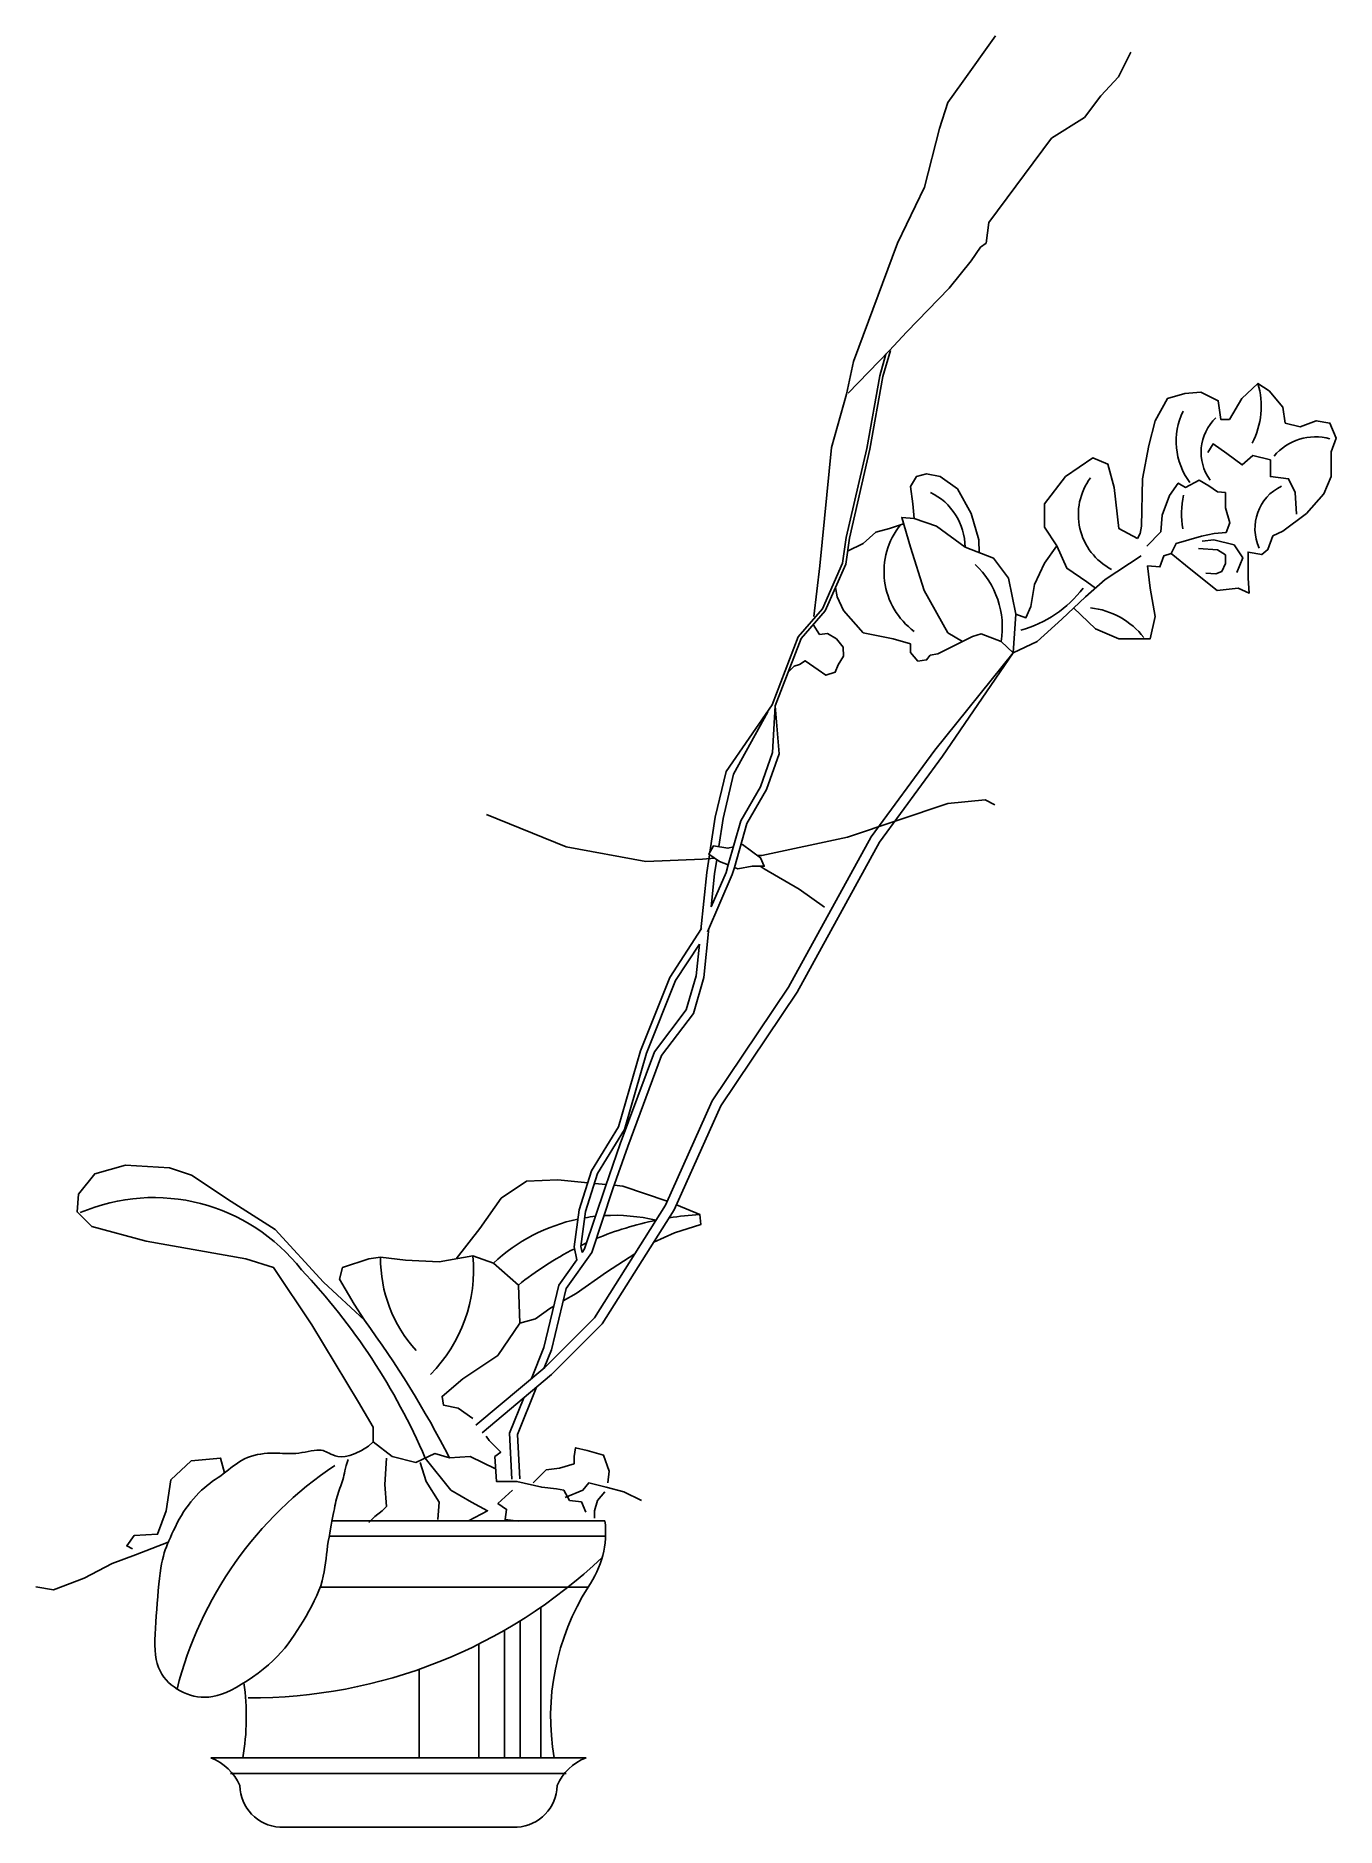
# Model space of a CAD drawing. Extents: x 112 to 527, y 960 to 1532.
import ezdxf

# ---------------------------------------------------------------- set-up
doc = ezdxf.new("R2010")
doc.units = 0
doc.header["$LTSCALE"] = 0.9
doc.header["$MEASUREMENT"] = 0
for name, color, linetype in [('3', 3, 'CONTINUOUS'), ('4', 4, 'CONTINUOUS'), ('7', 7, 'CONTINUOUS')]:
    doc.layers.add(name, color=color, linetype=linetype)

msp = doc.modelspace()

# ---------------------------------------------------------------- linework, layer by layer
at = {"layer": '3'}
for p, q in [((205.47, 1052.93), (293.54, 1052.93)), ((273.07, 1030.25), (273.07, 982.18)), ((266.5, 1025.94), (266.5, 982.18)), ((253.22, 1018.51), (253.22, 982.18)), ((261.45, 1022.92), (261.45, 982.18)), ((234.17, 1010.46), (234.17, 982.18)), ((174, 977.23), (281.2, 977.23))]:
    msp.add_line(p, q, dxfattribs=at)
msp.add_lwpolyline([(483.12, 1368.4), (489.15, 1367.93), (491.7, 1366.31), (491.7, 1363.53), (490.54, 1360.98), (488.69, 1360.29), (485.44, 1360.52)], dxfattribs=at)
for centre, radius, start, end in [((477.25, 1413.84), 25.9, 332.7746, 16.1849), ((497.84, 1402.54), 21.84, 153.7839, 216.7209), ((499.15, 1399.08), 15.2, 133.502, 215.8582), ((520.46, 1386.82), 17.2, 74.3523, 140.2381), ((464.55, 1379.21), 19.8, 143.5667, 242.3347), ((389.25, 1368.76), 19.31, 0.1162, 64.7806), ((507.82, 1379.49), 30.09, 168.6802, 189.2718), ((516.09, 1374.79), 14.94, 115.5268, 204.9174), ((406.4, 1360.99), 23.73, 141.0093, 233.6402), ((393.31, 1343.34), 27.14, 350.1616, 47.2187), ((416.62, 1378.01), 37.06, 285.3317, 323.0458), ((446.12, 1324.89), 24.64, 37.5261, 84.188), ((149.42, 1101.28), 59.82, 37.926, 113.1385), ((330.36, 1053.34), 102.58, 93.6463, 99.1376), ((296.56, 1099), 56.44, 101.8863, 133.1873), ((296.56, 1099), 56.44, 96.1506, 99.6398), ((330.36, 1053.34), 102.58, 101.5278, 112.6875), ((296.56, 1099), 56.44, 76.3746, 93.3668), ((330.36, 1053.34), 102.58, 116.9442, 128.933), ((330.36, 1053.34), 102.58, 114.5842, 115.6639), ((265.24, 1141.55), 43.36, 179.3749, 222.4849), ((204.09, 1138.05), 47.5, 315.218, 5.362), ((48.18, 997.31), 204.54, 23.2106, 43.4775), ((274.98, 974.29), 121.83, 123.7533, 165.8007), ((180.3, 1164.45), 163.14, 269.7572, 313.5348)]:
    msp.add_arc(centre, radius, start, end, dxfattribs=at)
at = {"layer": '4'}
for p, q in [((206.4, 1057.88), (293.54, 1057.88)), ((167.69, 982.18), (287.51, 982.18)), ((189.71, 960.06), (265.49, 960.06))]:
    msp.add_line(p, q, dxfattribs=at)
for points in [[(466.85, 1362.86), (470.81, 1362.46), (472, 1366.02), (474.38, 1366.81), (480.72, 1361.67), (489.04, 1354.94), (495.78, 1355.73), (499.35, 1354.14), (498.95, 1358.9), (498.95, 1364.83), (498.95, 1367.21), (503.31, 1366.42), (505.3, 1368), (506.88, 1372.36), (510.05, 1373.94), (517.58, 1379.49), (523.13, 1385.82), (525.51, 1391.36), (525.51, 1399.28), (527.1, 1403.64), (525.11, 1408.39), (520.75, 1409.18), (515.6, 1407.2), (510.84, 1408.39), (510.05, 1413.54), (505.69, 1418.69), (502.12, 1421.06), (496.97, 1416.31), (493.01, 1409.58), (490.23, 1409.58), (489.44, 1415.52), (483.89, 1418.29), (478.74, 1417.89), (473.19, 1416.31), (469.23, 1409.18), (467.24, 1401.26), (465.26, 1390.57), (464.87, 1375.53), (464.47, 1373.15), (463.68, 1371.57)], [(514.43, 1379.29), (513.96, 1386.24), (511.88, 1390.64), (506.08, 1391.33), (506.08, 1396.66), (500.51, 1398.05), (497.03, 1395.04), (492.16, 1398.75), (487.76, 1401.76), (486.14, 1398.98)], [(463.68, 1371.57), (457.73, 1374.74), (456.15, 1387.81), (454.17, 1395.33), (449.41, 1397.31), (440.69, 1391.37), (433.95, 1382.66), (433.95, 1375.14), (437.91, 1369.2), (433.95, 1363.65), (430.78, 1356.92), (429.59, 1349.79), (428.01, 1346.23), (424.81, 1347.41)], [(392.31, 1377.9), (391.91, 1382.65), (391.12, 1388.2), (393.1, 1391.36), (396.27, 1392.16), (400.63, 1391.36), (406.18, 1387.4), (410.54, 1379.49), (412.92, 1371.17), (413.12, 1367.01)], [(466.66, 1369.09), (471.06, 1373.73), (471.53, 1379.05), (473.84, 1385.31), (476.63, 1389.25), (478.95, 1387.86), (483.35, 1390.18), (486.37, 1388.32), (489.15, 1386.47), (491.7, 1386.24), (491.7, 1381.37), (493.09, 1376.51), (491.93, 1373.49), (488.17, 1373.1), (484.05, 1372.34), (475.96, 1369.98), (475.96, 1369.98), (474.38, 1366.81)], [(371.05, 1367.5), (376.06, 1369.98), (380.02, 1373.55), (384.38, 1374.73), (387.95, 1375.92), (388.94, 1376.25)], [(423.9, 1335.03), (424.81, 1347.41), (422.43, 1358.9), (417.68, 1365.23), (408.56, 1368.79), (399.44, 1375.53), (392.31, 1377.9), (388.35, 1378.3), (391.12, 1368.79), (395.48, 1354.94), (403.01, 1341.47), (407.77, 1338.7)], [(437.91, 1369.2), (441.09, 1362.07), (447.43, 1357.71), (450.18, 1355.73)], [(423.9, 1335.03), (431.55, 1338.7), (439.48, 1345.83), (447.01, 1352.96), (453.35, 1358.5), (464.84, 1366.02)], [(443.24, 1349.39), (450.2, 1342.67), (457.73, 1339.5), (464.87, 1339.5), (467.64, 1339.5), (469.23, 1346.63), (467.64, 1355.73), (466.85, 1362.86)], [(423.9, 1335.03), (420.05, 1338.7), (413.71, 1341.08), (410.94, 1340.29), (407.77, 1338.7), (399.84, 1334.74), (397.46, 1334.35), (396.27, 1332.76), (393.5, 1332.37), (391.12, 1335.14), (391.12, 1337.91), (385.57, 1339.49), (376.06, 1341.47), (369.72, 1348.6), (367.73, 1352.96), (367.19, 1355.93)], [(360.07, 1344.06), (362.12, 1340.92), (364.68, 1341.21), (367.51, 1339.51), (369.59, 1336.86), (369.69, 1333.93), (367.99, 1331.19), (367.13, 1328.83), (364.11, 1327.89), (361.65, 1329.59), (358.91, 1331.57), (357.49, 1332.52), (355.69, 1331.29), (353.99, 1330.82), (352.05, 1328.84)], [(251.38, 1090.58), (246.7, 1093.85), (242.02, 1094.79), (241.55, 1097.59), (248.11, 1103.21), (259.34, 1110.69), (266.37, 1120.98), (265.9, 1133.14), (257.94, 1140.15), (251.38, 1142.49), (240.61, 1140.62), (229.85, 1141.09), (221.89, 1142.03), (218.14, 1141.56), (209.71, 1138.75), (208.78, 1135.01), (213.46, 1127.06), (216.74, 1121.91), (203.63, 1134.07), (188.18, 1150.91), (174.13, 1159.8), (161.49, 1168.22), (154.47, 1170.56), (140.42, 1171.49), (130.59, 1168.69), (125.44, 1162.14), (124.97, 1156.52), (129.65, 1151.85), (146.98, 1147.17), (178.81, 1141.56), (187.71, 1138.75), (199.88, 1120.51), (214.86, 1095.72), (219.55, 1087.77), (219.55, 1083.09), (218.05, 1081.68)], [(246, 1141.56), (253.56, 1151.19), (260.36, 1160.89), (268.46, 1166.39), (278.5, 1166.72), (288.04, 1165.82)], [(290.18, 1165.62), (293.91, 1165.27)], [(296.5, 1165.03), (299.22, 1164.77), (313.46, 1159.93)], [(316.4, 1158.79), (323.83, 1155.72), (324.16, 1152.48), (315.74, 1149.89), (309.19, 1146.89)], [(303.12, 1143.18), (294.04, 1137.28), (284.33, 1130.48), (280.25, 1128.13)], [(277.24, 1126.4), (275.91, 1125.63), (271.37, 1122.39), (266.37, 1120.98)], [(218.05, 1081.68), (215.76, 1080.33), (213.76, 1079.37), (212.04, 1078.76), (210.57, 1078.44), (209.32, 1078.36), (208.26, 1078.45), (207.37, 1078.65), (206.62, 1078.92), (205.99, 1079.2), (205.44, 1079.47), (204.94, 1079.72), (204.47, 1079.96), (204, 1080.15), (203.5, 1080.3), (202.94, 1080.4), (202.29, 1080.44), (201.54, 1080.4), (200.68, 1080.31), (199.76, 1080.18), (198.78, 1080.02), (197.78, 1079.85), (196.76, 1079.68), (195.76, 1079.53), (194.8, 1079.42), (193.89, 1079.36), (193.03, 1079.34), (192.19, 1079.35), (191.36, 1079.38), (190.53, 1079.42), (189.68, 1079.46), (188.79, 1079.49), (187.86, 1079.5), (186.86, 1079.49), (185.81, 1079.44), (184.73, 1079.35), (183.63, 1079.21), (182.53, 1079.02), (181.44, 1078.78), (180.37, 1078.47), (179.35, 1078.1), (178.38, 1077.66), (177.47, 1077.15), (176.59, 1076.6), (175.74, 1076), (174.92, 1075.39), (174.11, 1074.76), (173.3, 1074.12), (172.48, 1073.5), (171.66, 1072.9), (170.82, 1072.3), (169.97, 1071.71), (169.11, 1071.11), (168.24, 1070.5), (167.37, 1069.85), (166.5, 1069.17), (165.62, 1068.43), (164.74, 1067.64), (163.87, 1066.8), (163, 1065.9), (162.16, 1064.95), (161.32, 1063.96), (160.52, 1062.92), (159.73, 1061.84), (158.99, 1060.72), (158.27, 1059.56), (157.6, 1058.38), (156.96, 1057.19), (156.35, 1056), (155.78, 1054.83), (155.25, 1053.68), (154.76, 1052.57), (154.3, 1051.52), (153.88, 1050.52), (153.5, 1049.56), (153.14, 1048.6), (152.81, 1047.62), (152.51, 1046.58), (152.23, 1045.44), (151.97, 1044.19), (151.73, 1042.79), (151.5, 1041.21), (151.29, 1039.48), (151.09, 1037.62), (150.9, 1035.67), (150.72, 1033.66), (150.55, 1031.61), (150.4, 1029.55), (150.25, 1027.51), (150.1, 1025.52), (149.98, 1023.59), (149.89, 1021.72), (149.84, 1019.93), (149.83, 1018.21), (149.89, 1016.59), (150.03, 1015.06), (150.25, 1013.63), (150.56, 1012.31), (150.96, 1011.09), (151.44, 1009.97), (152.01, 1008.94), (152.66, 1007.98), (153.37, 1007.1), (154.16, 1006.28), (155.01, 1005.53), (155.91, 1004.82), (156.87, 1004.17), (157.88, 1003.58), (158.93, 1003.06), (160.01, 1002.61), (161.13, 1002.23), (162.27, 1001.92), (163.43, 1001.71), (164.61, 1001.58), (165.82, 1001.54), (167.06, 1001.61), (168.34, 1001.79), (169.68, 1002.1), (171.08, 1002.53), (172.56, 1003.1), (174.12, 1003.81), (175.78, 1004.67), (177.49, 1005.67), (179.25, 1006.77), (181.01, 1007.97), (182.75, 1009.24), (184.44, 1010.55), (186.05, 1011.89), (187.54, 1013.24), (188.91, 1014.58), (190.16, 1015.91), (191.31, 1017.25), (192.37, 1018.6), (193.38, 1019.97), (194.34, 1021.38), (195.27, 1022.82), (196.21, 1024.31), (197.15, 1025.86), (198.09, 1027.45), (199.01, 1029.07), (199.89, 1030.71), (200.73, 1032.36), (201.5, 1033.99), (202.18, 1035.6), (202.76, 1037.17), (203.23, 1038.7), (203.6, 1040.18), (203.9, 1041.62), (204.13, 1043.04), (204.31, 1044.43), (204.47, 1045.81), (204.63, 1047.18), (204.79, 1048.56), (204.98, 1049.93), (205.19, 1051.3), (205.42, 1052.66), (205.66, 1053.99), (205.9, 1055.29), (206.14, 1056.54), (206.37, 1057.72), (206.58, 1058.84), (206.78, 1059.89), (206.96, 1060.86), (207.12, 1061.76), (207.29, 1062.62), (207.45, 1063.42), (207.62, 1064.18), (207.79, 1064.92), (207.99, 1065.63), (208.2, 1066.32), (208.43, 1067), (208.68, 1067.68), (208.92, 1068.35), (209.16, 1069.01), (209.4, 1069.67), (209.62, 1070.34), (209.82, 1071.01), (210, 1071.68), (210.17, 1072.38), (210.33, 1073.1), (210.5, 1073.86), (210.69, 1074.67), (210.91, 1075.53), (211.18, 1076.47), (211.5, 1077.48)], [(290.24, 1058.77), (290.24, 1061.11), (291.18, 1064.38), (293.52, 1067.19)]]:
    msp.add_lwpolyline(points, dxfattribs=at)
msp.add_lwpolyline([(277.3, 982.18, -0.184275), (288.16, 1036.74, 0.188335), (293.54, 1057.88, 0.188335)], format="xyb", dxfattribs=at)
for centre, radius, start, end in [((-40.68, 932.55), 319.57, 27.0639, 36.3389), ((100.96, 995.23), 78.04, 350.3731, 8.0327), ((161.9, 966.91), 16.33, 23.1647, 69.2578), ((293.3, 966.91), 16.33, 110.7422, 156.8353), ((190.47, 973.6), 13.56, 181.1263, 266.7698), ((264.72, 973.6), 13.56, 273.2302, 358.8737)]:
    msp.add_arc(centre, radius, start, end, dxfattribs=at)
at = {"layer": '7'}
msp.add_line((202.6, 1036.74), (288.16, 1036.74), dxfattribs=at)
for points in [[(360.25, 1346.68), (362.15, 1362.78), (365.94, 1400.65), (370.68, 1417.69), (372.89, 1428.1), (386.94, 1465.88), (395.66, 1483.73), (400.45, 1502.46), (403.07, 1510.73), (407.43, 1516.83), (418.33, 1532.07)], [(371.25, 1417.98), (384.33, 1431.48), (389.99, 1437.57), (403.5, 1451.51), (410.48, 1460.22), (413.53, 1464.57), (415.27, 1465.88), (416.15, 1472.41), (436.2, 1499.41), (446.66, 1505.94), (451.89, 1512.91), (457.56, 1519), (461.48, 1526.84)], [(346.91, 1318.44), (355.29, 1340.16), (363.03, 1349.08), (369.44, 1363.63), (370.61, 1371.84), (377.15, 1400.34), (381.31, 1423.5), (383.29, 1430.4)], [(347.89, 1318.07), (356.2, 1339.61), (363.93, 1348.51), (370.46, 1363.34), (371.65, 1371.65), (378.18, 1400.13), (382.34, 1423.27), (384.71, 1431.57)], [(495.41, 1360.75), (497.27, 1365.39), (494.48, 1369.56), (487.99, 1371.18), (484.28, 1370.71)], [(252.33, 1088.45), (274.35, 1106.89), (290.22, 1122.74), (312.89, 1158.65), (327.78, 1191.97), (352.2, 1228.28), (378.58, 1276.25), (398.87, 1303.95), (423.9, 1335.03)], [(254.35, 1086.03), (276.48, 1104.56), (292.69, 1120.76), (315.67, 1157.16), (330.55, 1190.44), (354.9, 1226.64), (381.24, 1274.55), (401.37, 1302.03), (423.9, 1335.03)], [(327.06, 1271.41), (328.78, 1282.58), (332.27, 1297.2), (346.91, 1318.44)], [(329.88, 1273.16), (331.26, 1282.1), (334.64, 1296.28), (345.55, 1316.24)], [(332.93, 1267.32), (336.94, 1281.35), (343.19, 1292.29), (347.1, 1303.22), (347.89, 1318.07)], [(334.89, 1266.54), (338.89, 1280.53), (345.11, 1291.41), (349.18, 1302.81), (347.89, 1318.07)], [(342.32, 1270.28), (343.65, 1270.36), (371.02, 1276.14), (403.02, 1286.92), (414.97, 1288.08), (418.05, 1286.53)], [(255.75, 1283.45), (281.19, 1273.05), (306.64, 1268.43), (324.75, 1269.2), (328.64, 1269.44)], [(324.19, 1246.61), (326.05, 1264.85), (326.93, 1270.58)], [(332.93, 1267.32), (330.15, 1268.43), (326.68, 1270.74), (328.22, 1273.44), (332.85, 1272.67), (334.58, 1273.1)], [(337.48, 1273.83), (343.26, 1269.59), (344.42, 1266.89), (340.56, 1266.89), (335.94, 1266.12), (334.89, 1266.54)], [(336.93, 1273.69), (337.48, 1273.83)], [(326.28, 1245.98), (334.23, 1264.23), (334.89, 1266.54)], [(327.48, 1253.98), (328.55, 1264.53), (329.25, 1269.04)], [(327.48, 1253.98), (332.25, 1264.94), (332.93, 1267.32)], [(363.69, 1253.8), (355.6, 1259.58), (344.42, 1266.12), (343.13, 1266.89)], [(274.16, 1106.73), (276.47, 1112.5), (281.21, 1132.1), (289.32, 1143.58), (296.09, 1163.85), (300.82, 1177.37), (311.64, 1206.42), (321.79, 1219.93), (325.17, 1231.42), (326.77, 1247.11)], [(284.54, 1141.17), (283.76, 1145.42), (285.33, 1157.14), (289.24, 1169.64), (297.84, 1183.7), (304.88, 1207.92), (314.26, 1231.35), (324.43, 1246.98)], [(286.23, 1143.57), (285.89, 1145.47), (287.38, 1156.68), (291.16, 1168.76), (299.78, 1182.84), (306.86, 1207.23), (316.13, 1230.38), (323.72, 1242.05)], [(286.23, 1143.57), (287.05, 1144.73), (293.7, 1164.67), (298.45, 1178.22), (309.41, 1207.64), (319.5, 1221.08), (322.69, 1231.91), (323.72, 1242.05)], [(270.08, 1103.31), (274.07, 1113.27), (278.87, 1133.16), (284.54, 1141.17)], [(266.33, 1071.28), (265.65, 1085.47), (271.69, 1100.55)], [(263.81, 1071.16), (263.11, 1085.9), (267.61, 1097.13)], [(258.64, 1074.44), (250.45, 1078.39), (243.89, 1077.95), (239.21, 1079.33), (233.12, 1076.52), (225.63, 1078.39), (219.55, 1083.09)], [(287.43, 1060.64), (286.03, 1063.92), (282.28, 1064.38), (280.41, 1067.66), (278.07, 1068.13), (273.39, 1068.59), (265.43, 1070.47), (258.87, 1070.47), (258.41, 1078.42), (260.28, 1079.82), (256.53, 1083.56), (255.6, 1084.96)], [(270.58, 1070), (274.79, 1074.21), (279.01, 1074.67), (283.69, 1076.08), (283.69, 1078.42), (284.16, 1081.22), (287.9, 1080.29), (293.05, 1078.88), (294.92, 1073.74), (294.46, 1070)], [(172.07, 1073.2), (170.77, 1077.94), (161.4, 1077.01), (154.85, 1070.93), (153.45, 1061.11), (150.64, 1053.62), (143.14, 1053.15), (140.8, 1049.88), (142.68, 1048.94)], [(223.76, 1077.92), (223.29, 1069.51), (223.76, 1062.49), (222.35, 1061.09), (220.01, 1059.22), (218.14, 1057.35)], [(240.15, 1058.28), (240.61, 1063.89), (236.4, 1070.44), (234.53, 1076.52)], [(236.17, 1077.92), (244.36, 1067.63), (250.91, 1063.89), (256.06, 1061.09), (249.97, 1057.88)], [(280.88, 1065.32), (286.5, 1067.66), (288.37, 1070), (293.99, 1068.59), (299.61, 1067.19), (305.22, 1064.38)], [(264.02, 1067.63), (259.34, 1063.43), (262.15, 1061.55), (261.68, 1058.28), (265.9, 1057.81)], [(154.09, 1051.02), (143.61, 1047.07), (136.12, 1044.27), (127.23, 1039.59), (117.39, 1035.85), (111.78, 1036.78)]]:
    msp.add_lwpolyline(points, dxfattribs=at)

doc.saveas('drawing.dxf')
